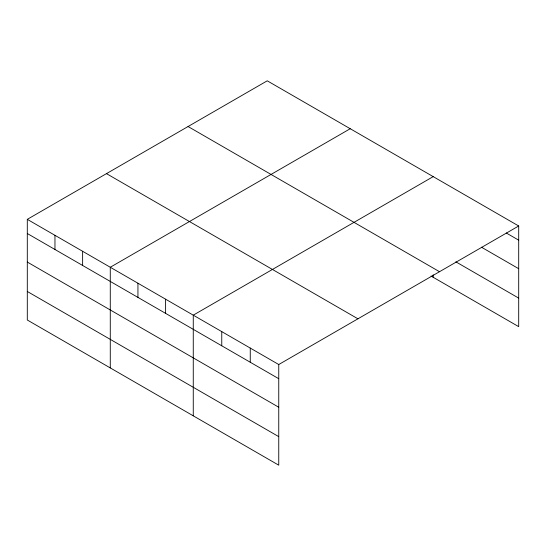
<?xml version="1.0" encoding="UTF-8"?>
<svg xmlns="http://www.w3.org/2000/svg" width="546" height="546" viewBox="0 0 546 546"><rect width="100%" height="100%" fill="white"/><g stroke="black" fill="none" stroke-linecap="round" stroke-linejoin="round"><path stroke-width="0.82" d="M278.753 407.234L278.753 364.523L27.3 219.349L27.3 320.011L278.753 465.185L278.753 407.234L27.3 262.06M431.019 276.03L518.7 326.651L518.7 225.989L267.247 80.815L27.3 219.349M350.225 128.726L110.278 267.253L110.278 367.915M433.203 176.631L193.264 315.165L193.264 415.827M278.753 364.523L518.7 225.989M506.278 232.992L518.7 240.165M481.435 247.188L518.7 268.707M455.855 261.827L518.7 298.109M188.063 126.529L439.516 271.71M106.484 173.635L357.937 318.809M27.3 233.517L278.753 378.699M27.3 291.468L278.753 436.643M433.203 274.774L433.203 277.293M250.259 348.068L250.259 362.244M221.758 331.62L221.758 345.789M165.602 299.194L165.602 313.363M137.94 283.224L137.94 297.399M82.623 251.283L82.623 265.458M54.962 235.319L54.962 249.488"/></g></svg>
